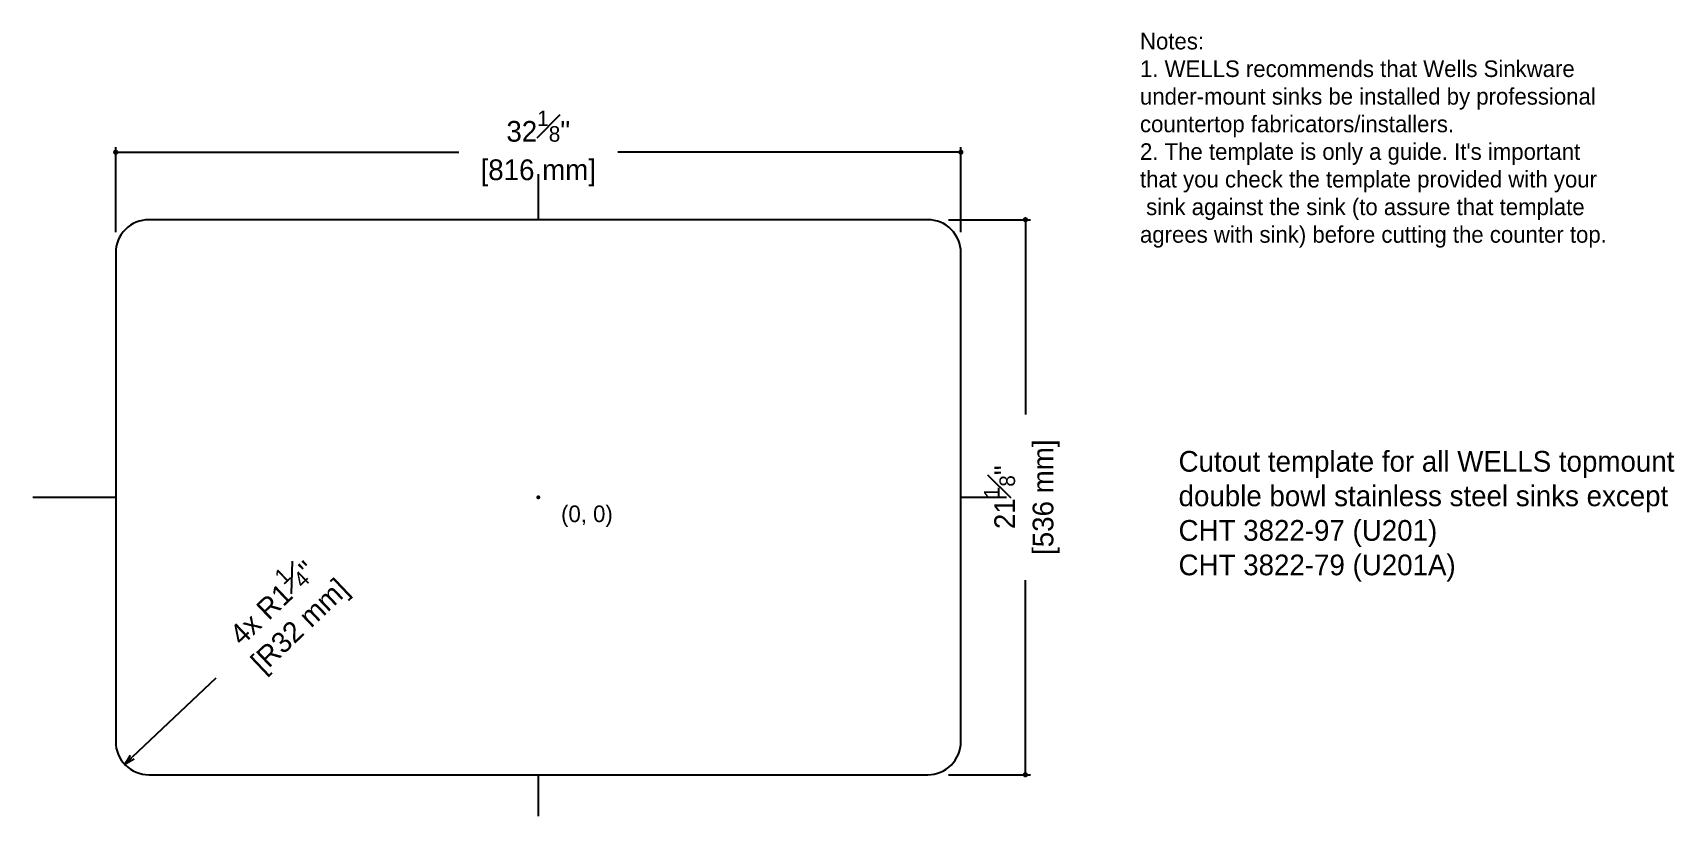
# Model space of a CAD drawing. Header units: millimetres. Extents: x -30 to 1555, y 10 to 766.
import ezdxf

# ---------------------------------------------------------------- set-up
doc = ezdxf.new("R2010")
doc.units = ezdxf.units.MM
doc.dimstyles.new('ISO-25', dxfattribs={"dimtxt": 20, "dimasz": 5, "dimexe": 5, "dimexo": 20, "dimgap": 10, "dimtad": 0, "dimdec": 4, "dimlfac": 0.03937, "dimlunit": 5, "dimtxsty": 'Standard', "dimblk": 'DOT', "dimcen": 2.5, "dimclrd": 1, "dimclre": 1, "dimadec": 0, "dimazin": 0, "dimtfac": 0.75, "dimtdec": 4, "dimtmove": 0, "dimatfit": 3, "dimldrblk": 'DOT', "dimfxl": 1, "dimfrac": 1, "dimarcsym": 0})

# ---------------------------------------------------------------- blocks, each defined once
blk = doc.blocks.new('_Dot')
at = {"color": 0, "linetype": 'ByBlock', "lineweight": -2}
blk.add_line((-0.5, 0), (-1, 0), dxfattribs=at)
at = {"color": 0, "linetype": 'ByBlock', "const_width": 0.5}
blk.add_lwpolyline([(-0.25, 0, 1), (0.25, 0, 1)], format="xyb", close=True, dxfattribs=at)
blk = doc.blocks.new('*D11')
at = {"color": 3, "lineweight": -2}
for p, q in [((50, 574), (50, 656.2)), ((55, 651.2), (381.3, 651.2)), ((861, 651.2), (534.7, 651.2)), ((866, 574), (866, 656.2))]:
    blk.add_line(p, q, dxfattribs=at)
at = {"layer": 'Defpoints', "color": 0}
for p in [(866, 651.2), (50, 554), (866, 554)]:
    blk.add_point(p, dxfattribs=at)
at = {"color": 3, "lineweight": -2, "xscale": 5, "yscale": 5, "zscale": 5, "rotation": 180}
blk.add_blockref('_Dot', (50, 651.2), dxfattribs=at)
at = {"color": 3, "lineweight": -2, "xscale": 5, "yscale": 5, "zscale": 5}
blk.add_blockref('_Dot', (866, 651.2), dxfattribs=at)
at = {"color": 0, "char_height": 20, "attachment_point": 5}
for s, insert in [('32{\\H0.750000x;\\S1#8;}"', (458, 676.2)), ('[816 mm]', (458, 631.2))]:
    blk.add_mtext(s, dxfattribs=dict(at, insert=insert))
blk = doc.blocks.new('*D12')
at = {"color": 3, "lineweight": -2}
for p, q in [((854, 586), (933.3, 586)), ((928.3, 581), (928.3, 398)), ((928.3, 55), (928.3, 238)), ((854, 50), (933.3, 50))]:
    blk.add_line(p, q, dxfattribs=at)
at = {"layer": 'Defpoints', "color": 0}
for p in [(834, 586), (834, 50), (928.3, 50)]:
    blk.add_point(p, dxfattribs=at)
at = {"color": 3, "lineweight": -2, "xscale": 5, "yscale": 5, "zscale": 5}
for p, rotation in [((928.3, 586), 90), ((928.3, 50), 270)]:
    blk.add_blockref('_Dot', p, dxfattribs=dict(at, rotation=rotation))
at = {"color": 0, "char_height": 20, "attachment_point": 5, "rotation": 90}
for s, insert in [('[536 mm]', (948.3, 318)), ('21{\\H0.750000x;\\S1#8;}"', (903.3, 318))]:
    blk.add_mtext(s, dxfattribs=dict(at, insert=insert))
blk = doc.blocks.new('_Open30')
at = {"color": 0, "linetype": 'ByBlock', "lineweight": -2}
for p, q in [((-1, 0.27), (0, 0)), ((0, 0), (-1, -0.27)), ((0, 0), (-1, 0))]:
    blk.add_line(p, q, dxfattribs=at)
blk = doc.blocks.new('*D13')
at = {"color": 3, "lineweight": -2}
blk.add_line((146.7, 143.3), (66, 66.9), dxfattribs=at)
at = {"layer": 'Defpoints', "color": 0}
for p in [(82, 82), (58.8, 60)]:
    blk.add_point(p, dxfattribs=at)
at = {"color": 3, "lineweight": -2, "xscale": 10, "yscale": 10, "zscale": 10, "rotation": 223.4913932713187}
blk.add_blockref('_Open30', (58.8, 60), dxfattribs=at)
at = {"color": 0, "insert": (211.9, 205.3), "char_height": 20, "attachment_point": 5, "rotation": 43.4914}
blk.add_mtext('4x R1{\\H0.750000x;\\S1#4;}"\\P [R32 mm]', dxfattribs=at)

msp = doc.modelspace()

# ---------------------------------------------------------------- linework, layer by layer
at = {"color": 1}
for p, q in [((458, 630), (458, 586)), ((-30, 318), (50, 318)), ((866, 318), (910, 318)), ((458, 50), (458, 10))]:
    msp.add_line(p, q, dxfattribs=at)
msp.add_lwpolyline([(82, 50), (834, 50, 0.4142135624), (866, 82), (866, 554, 0.4142135624), (834, 586), (82, 586, 0.4142135624), (50, 554), (50, 82, 0.4142135624)], format="xyb", close=True)
at = {"color": 1, "lineweight": 50}
msp.add_point((458, 318), dxfattribs=at)

# ---------------------------------------------------------------- texts
at = {"char_height": 16, "attachment_point": 1}
for s, insert, width in [("{\\C4;Notes: \\P1. WELLS recommends that Wells Sinkware \\Punder-mount sinks be installed by professional \\Pcountertop fabricators/installers. \\P2. The template is only a guide. It's important \\Pthat you check the template provided with your\\P sink against the sink (to assure that template \\Pagrees with sink) before cutting the counter top.}", (1038.9161, 766.46406), 712.4148148), ('{\\C1;(0, 0)}', (480, 310), 230)]:
    msp.add_mtext(s, dxfattribs=dict(at, insert=insert, width=width))
at = {"color": 3, "insert": (1076.18498, 362.66003), "char_height": 20, "width": 537.4053744, "attachment_point": 1}
msp.add_mtext('Cutout template for all WELLS topmount double bowl stainless steel sinks {\\C1;except}\\PCHT 3822-97 (U201)\\PCHT 3822-79 (U201A)', dxfattribs=at)

# ---------------------------------------------------------------- dimensions: what is measured, and where the dimension line sits
at = {"color": 3}
dim = msp.add_linear_dim(base=(866, 651.1798), p1=(50, 554), p2=(866, 554), dimstyle='ISO-25', override={"dimpost": '"\\X', "dimclrd": 3, "dimclre": 3}, dxfattribs=at)
dim.commit()
dim.dimension.update_dxf_attribs({"geometry": '*D11', "text_midpoint": (458, 651.1798)})
dim = msp.add_linear_dim(base=(928.31377, 50), p1=(834, 586), p2=(834, 50), angle=90, dimstyle='ISO-25', override={"dimpost": '"\\X', "dimclrd": 3, "dimclre": 3}, dxfattribs=at)
dim.commit()
dim.dimension.update_dxf_attribs({"geometry": '*D12', "text_midpoint": (928.31377, 318)})
dim = msp.add_radius_dim(center=(82, 82), mpoint=(58.78471, 59.97614), text='4x <>', dimstyle='ISO-25', override={"dimasz": 10, "dimpost": '"\\X', "dimblk2": 'Open30', "dimsah": 1, "dimclrd": 3, "dimtmove": 1}, dxfattribs=at)
dim.commit()
dim.dimension.update_dxf_attribs({"geometry": '*D13', "text_midpoint": (211.9491, 205.28), "dimtype": 164})

doc.saveas('drawing.dxf')
